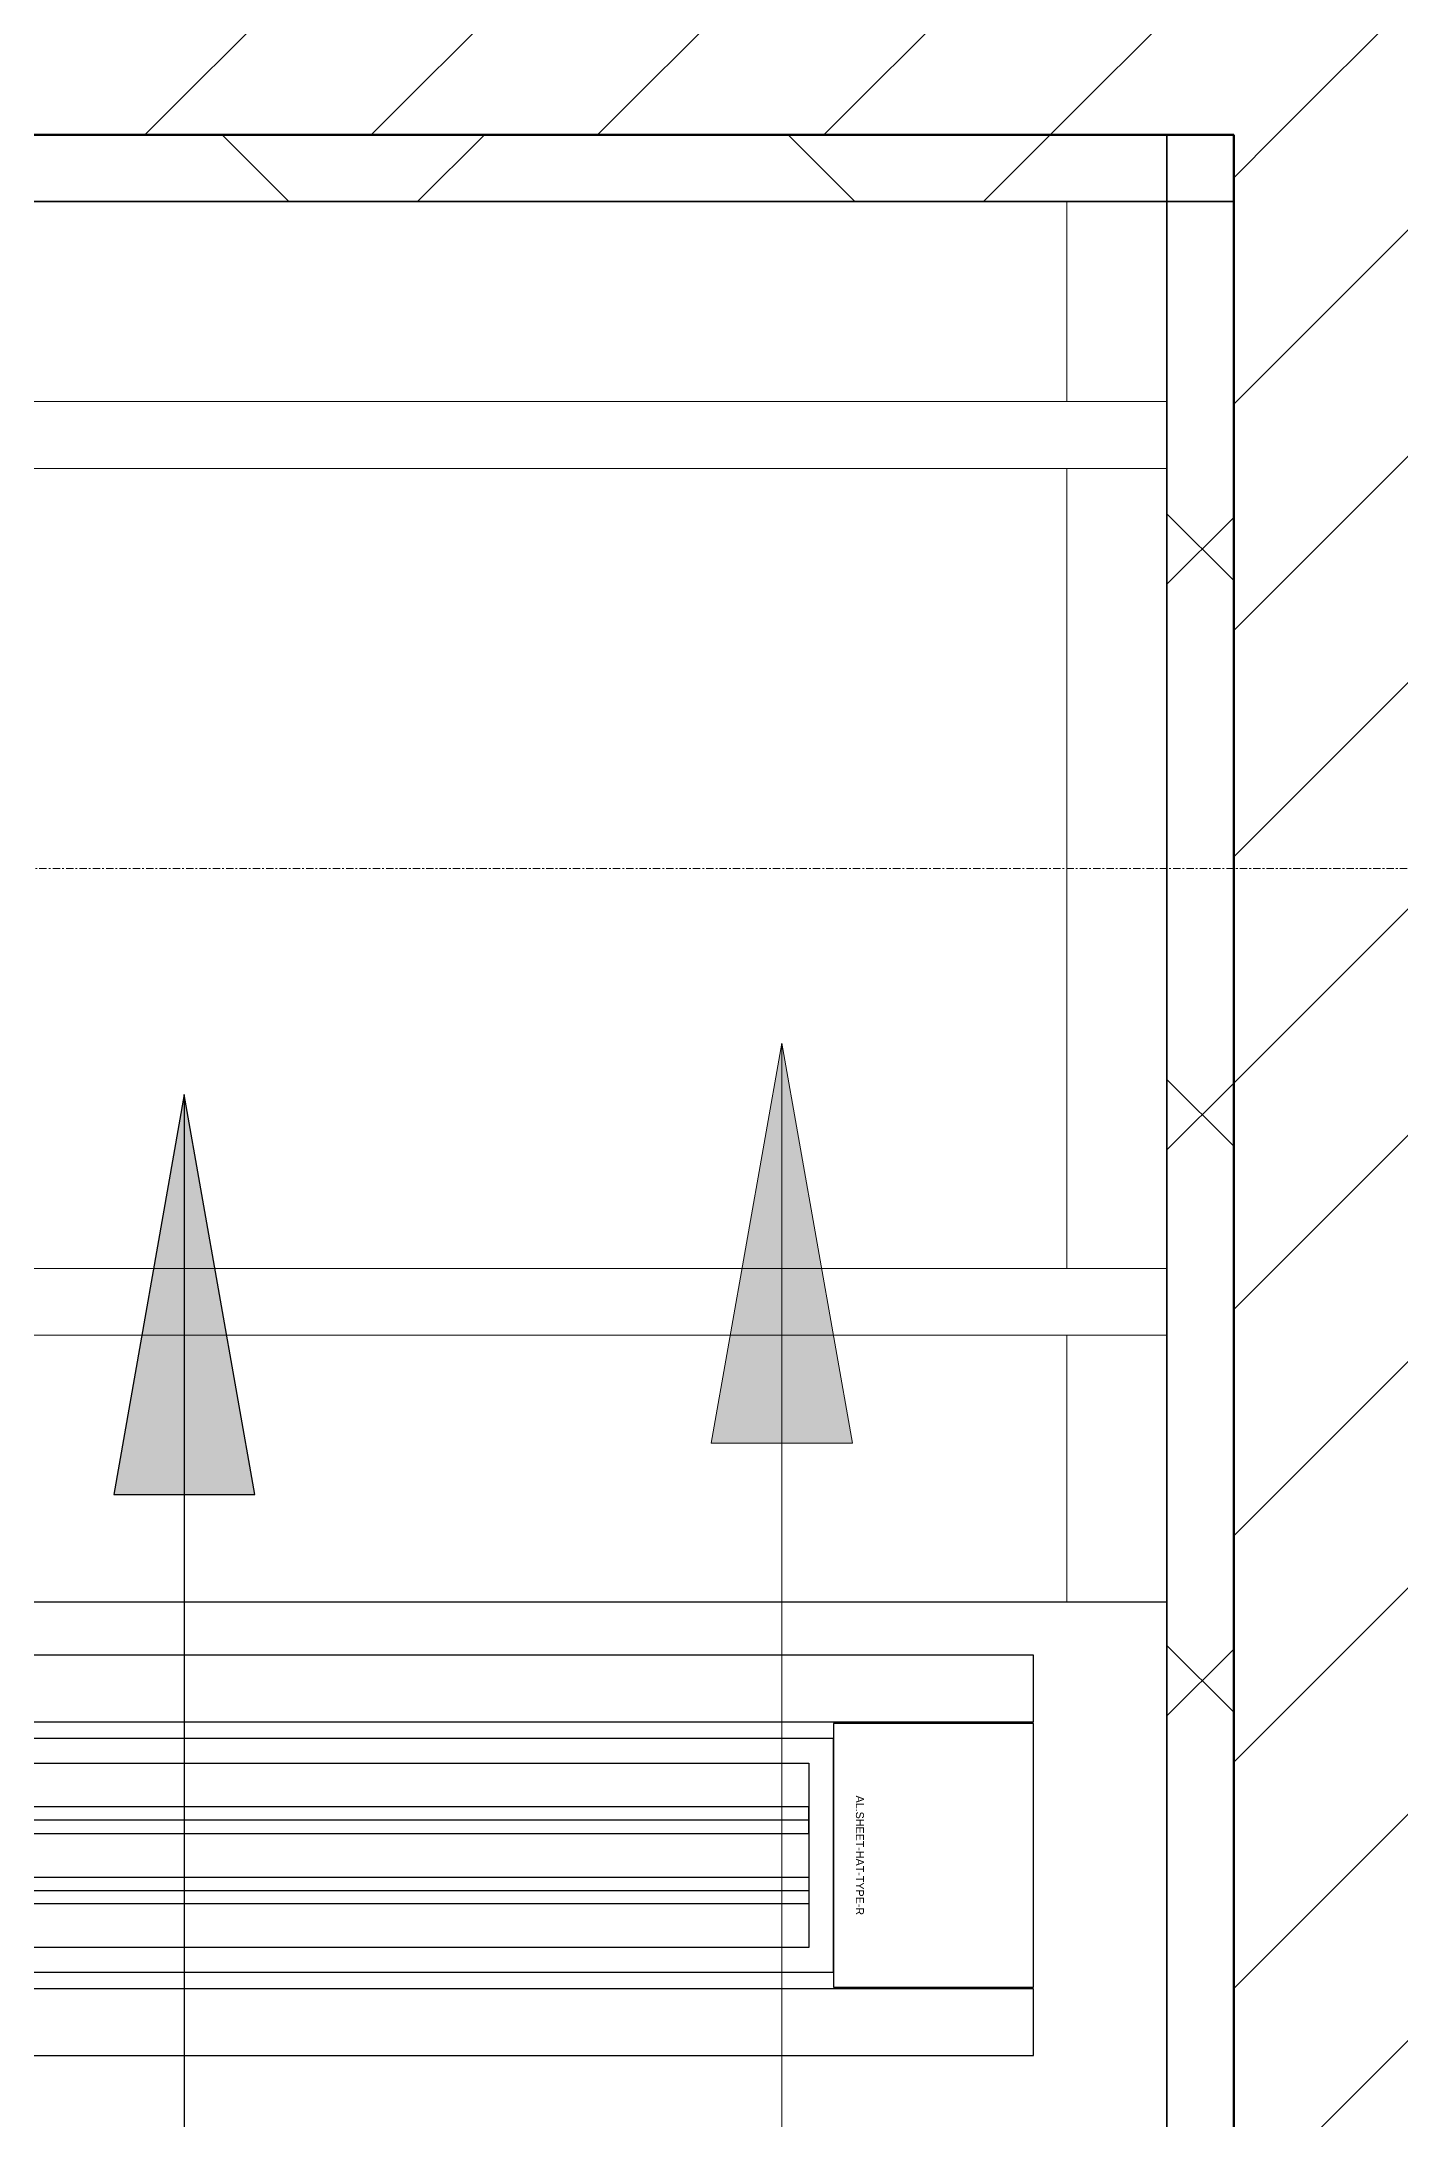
# Model space of a CAD drawing. Header units: millimetres. Extents: x -725999 to -647408, y -21008 to 19019.
# Drawn here: x -717876 to -716857, y 2641 to 4199 of the extents above; entities that cross this region are included whole.
import ezdxf
from ezdxf.enums import TextEntityAlignment as Align
from ezdxf.xclip import XClip

# ---------------------------------------------------------------- set-up
doc = ezdxf.new("R2010")
doc.units = ezdxf.units.MM
doc.header["$XCLIPFRAME"] = 0
doc.linetypes.add('DPA_Grid _ Level 100', pattern=[10, 5.5, -1.6, 1.3, -1.6])
for name, color, linetype in [('000 - WIPEOUT', 250, 'Continuous'), ('001 - ASCESSORIES', 251, 'Continuous'), ('008 - LIGHTING', 1, 'Continuous'), ('A04_TUBE SERIES', 2, 'Continuous'), ('A11_ALU.SOLID SHEET', 2, 'Continuous')]:
    doc.layers.add(name, color=color, linetype=linetype)
for name, color, linetype, lineweight in [('A-ANNO-NOTE', 3, 'Continuous', 25), ('A-GLAZ-CURT', 2, 'Continuous', 9), ('A-WALL', 5, 'Continuous', 35), ('A-WALL-FNSH', 2, 'Continuous', 35), ('A-WALL-PATT', 1, 'Continuous', 9), ('G-ANNO-TEXT', 3, 'Continuous', 9), ('S-GRID', 251, 'Continuous', 9)]:
    doc.layers.add(name, color=color, linetype=linetype, lineweight=lineweight)
pattern_1 = [(45, (0, 0), (-84.852814, 84.852814), [])]
pattern_2 = [(45, (0, 0), (-212.13203, 212.13203), []), (135, (0, 0), (-212.13203, -212.13203), [])]

# ---------------------------------------------------------------- blocks, each defined once
blk = doc.blocks.new('*U546')
blk.add_attdef('EXTR.OVL-LENGTH_', (-25, -59.1), '', height=5)
blk.add_wipeout([(-25, 0), (25, 0), (25, 67400), (-25, 67400)]).dxf.layer = '000 - WIPEOUT'
at = {"layer": 'A04_TUBE SERIES', "color": 0}
blk.add_lwpolyline([(-25, 0), (25, 0), (25, 67400), (-25, 67400)], close=True, dxfattribs=at)
blk = doc.blocks.new('*U289')
at = {"layer": '001 - ASCESSORIES', "color": 0, "linetype": 'ByBlock'}
blk.add_lwpolyline([(800, 87.5), (-800, 87.5), (-800, -87.5), (800, -87.5)], close=True, dxfattribs=at)
at = {"layer": '001 - ASCESSORIES', "linetype": 'ByBlock'}
for points in [[(-781.5, 69), (781.5, 69), (781.5, -69), (-781.5, -69)], [(781.5, 36.3), (-781.5, 36.3), (-781.5, 16.3), (781.5, 16.3)], [(-781.5, -16.3), (781.5, -16.3), (781.5, -36.3), (-781.5, -36.3)]]:
    blk.add_lwpolyline(points, close=True, dxfattribs=at)
for points in [[(781.5, 26.3), (-781.5, 26.3)], [(-781.5, -26.3), (781.5, -26.3)]]:
    blk.add_lwpolyline(points, dxfattribs=at)
blk = doc.blocks.new('*U547')
blk.add_attdef('EXTR.OVL-LENGTH_', (-25, -59.1), '', height=5)
blk.add_wipeout([(-25, 0), (25, 0), (25, 67400), (-25, 67400)]).dxf.layer = '000 - WIPEOUT'
at = {"layer": 'A04_TUBE SERIES', "color": 0}
blk.add_lwpolyline([(-25, 0), (25, 0), (25, 67400), (-25, 67400)], close=True, dxfattribs=at)
blk = doc.blocks.new('*U553')
at = {"layer": 'A11_ALU.SOLID SHEET', "color": 0}
blk.add_lwpolyline([(150, -98.8), (150, 98.8), (0, 98.8), (0, -98.8)], close=True, dxfattribs=at)
at = {"layer": 'Defpoints', "color": 250}
blk.add_point((0, 0), dxfattribs=at)
blk.add_text('AL.SHEET-HAT-TYPE-R', height=6, rotation=270, dxfattribs=at).set_placement((15, 0), align=Align.BOTTOM_CENTER)
blk = doc.blocks.new('*U647')
blk.add_lwpolyline([(-107450, -550), (27650, -550), (27650, -3480), (-107450, -3480)], close=True)
at = {"layer": '008 - LIGHTING'}
blk.add_blockref('*U289', (26600, -740), dxfattribs=at)
blk.add_blockref('*U289', (26600, -740), dxfattribs=at)
blk.add_blockref('*U289', (26600, -740), dxfattribs=at)
at = {"layer": 'A11_ALU.SOLID SHEET', "color": 1}
blk.add_blockref('*U553', (27400, -740), dxfattribs=at)
at = {"layer": 'A04_TUBE SERIES', "linetype": 'ByBlock', "rotation": 270}
for name, p in [('*U547', (-39850, -615)), ('*U546', (-39850, -865))]:
    blk.add_blockref(name, p, dxfattribs=at)
blk = doc.blocks.new('*U744')
at = {"layer": 'S-GRID', "linetype": 'DPA_Grid _ Level 100'}
blk.add_line((45315.1, 8120), (-27001, 8120), dxfattribs=at)
blk = doc.blocks.new('System Panel - DPA-AR_Metal Ceiling Rectangular Panel-V5-4283-01 ENLARGED LOWER PLATFORM LEVEL - REFLECTED CEILING PLAN - SHEET 4')
at = {"layer": 'A-GLAZ-CURT'}
for p, q in [((-719507.4, 4079), (-721907.4, 4079)), ((-721907.4, 4079), (-719507.4, 4079)), ((-719507.4, 3929), (-719507.4, 4079)), ((-719507.4, 4079), (-719507.4, 3929)), ((-721907.4, 3929), (-719507.4, 3929)), ((-719507.4, 3929), (-721907.4, 3929))]:
    blk.add_line(p, q, dxfattribs=at)
blk = doc.blocks.new('System Panel - DPA-AR_Metal Ceiling Rectangular Panel-13144021-4283-01 ENLARGED LOWER PLATFORM LEVEL - REFLECTED CEILING PLAN - SHEET 4')
at = {"layer": 'A-GLAZ-CURT'}
for p, q in [((-717032.4, 4079), (-717107.4, 4079)), ((-717107.4, 4079), (-717107.4, 3929)), ((-717107.4, 3929), (-717107.4, 4079)), ((-717107.4, 4079), (-717032.4, 4079)), ((-717032.4, 3929), (-717032.4, 4079)), ((-717032.4, 4079), (-717032.4, 3929)), ((-717107.4, 3929), (-717032.4, 3929)), ((-717032.4, 3929), (-717107.4, 3929))]:
    blk.add_line(p, q, dxfattribs=at)
blk = doc.blocks.new('System Panel - DPA-AR_Metal Ceiling Rectangular Panel-V6-4283-01 ENLARGED LOWER PLATFORM LEVEL - REFLECTED CEILING PLAN - SHEET 4')
at = {"layer": 'A-GLAZ-CURT'}
for p, q in [((-719507.4, 3879), (-721907.4, 3879)), ((-721907.4, 3879), (-719507.4, 3879)), ((-719507.4, 3279), (-719507.4, 3879)), ((-719507.4, 3879), (-719507.4, 3279)), ((-721907.4, 3279), (-719507.4, 3279)), ((-719507.4, 3279), (-721907.4, 3279))]:
    blk.add_line(p, q, dxfattribs=at)
blk = doc.blocks.new('System Panel - DPA-AR_Metal Ceiling Rectangular Panel-13144089-4283-01 ENLARGED LOWER PLATFORM LEVEL - REFLECTED CEILING PLAN - SHEET 4')
at = {"layer": 'A-GLAZ-CURT'}
for p, q in [((-717032.4, 3879), (-717107.4, 3879)), ((-717107.4, 3879), (-717107.4, 3279)), ((-717107.4, 3279), (-717107.4, 3879)), ((-717107.4, 3879), (-717032.4, 3879)), ((-717032.4, 3279), (-717032.4, 3879)), ((-717032.4, 3879), (-717032.4, 3279)), ((-717107.4, 3279), (-717032.4, 3279)), ((-717032.4, 3279), (-717107.4, 3279))]:
    blk.add_line(p, q, dxfattribs=at)
blk = doc.blocks.new('System Panel - DPA-AR_Metal Ceiling Rectangular Panel-V7-4283-01 ENLARGED LOWER PLATFORM LEVEL - REFLECTED CEILING PLAN - SHEET 4')
at = {"layer": 'A-GLAZ-CURT'}
for p, q in [((-719507.4, 3229), (-721907.4, 3229)), ((-721907.4, 3229), (-719507.4, 3229)), ((-719507.4, 3029), (-719507.4, 3229)), ((-719507.4, 3229), (-719507.4, 3029)), ((-721907.4, 3029), (-719507.4, 3029)), ((-719507.4, 3029), (-721907.4, 3029))]:
    blk.add_line(p, q, dxfattribs=at)
blk = doc.blocks.new('System Panel - DPA-AR_Metal Ceiling Rectangular Panel-16621161-4283-01 ENLARGED LOWER PLATFORM LEVEL - REFLECTED CEILING PLAN - SHEET 4')
at = {"layer": 'A-GLAZ-CURT'}
for p, q in [((-717032.4, 3229), (-717107.4, 3229)), ((-717107.4, 3229), (-717107.4, 3029)), ((-717107.4, 3029), (-717107.4, 3229)), ((-717107.4, 3229), (-717032.4, 3229)), ((-717032.4, 3029), (-717032.4, 3229)), ((-717032.4, 3229), (-717032.4, 3029)), ((-717107.4, 3029), (-717032.4, 3029)), ((-717032.4, 3029), (-717107.4, 3029))]:
    blk.add_line(p, q, dxfattribs=at)
blk = doc.blocks.new('*U651')
at = {"layer": 'A-GLAZ-CURT'}
for name, p in [('System Panel - DPA-AR_Metal Ceiling Rectangular Panel-V5-4283-01 ENLARGED LOWER PLATFORM LEVEL - REFLECTED CEILING PLAN - SHEET 4', (700037.4, 4541)), ('System Panel - DPA-AR_Metal Ceiling Rectangular Panel-13144021-4283-01 ENLARGED LOWER PLATFORM LEVEL - REFLECTED CEILING PLAN - SHEET 4', (697637.4, 4541)), ('System Panel - DPA-AR_Metal Ceiling Rectangular Panel-V6-4283-01 ENLARGED LOWER PLATFORM LEVEL - REFLECTED CEILING PLAN - SHEET 4', (700037.4, 4541)), ('System Panel - DPA-AR_Metal Ceiling Rectangular Panel-13144089-4283-01 ENLARGED LOWER PLATFORM LEVEL - REFLECTED CEILING PLAN - SHEET 4', (697637.4, 4541)), ('System Panel - DPA-AR_Metal Ceiling Rectangular Panel-V7-4283-01 ENLARGED LOWER PLATFORM LEVEL - REFLECTED CEILING PLAN - SHEET 4', (700037.4, 4541)), ('System Panel - DPA-AR_Metal Ceiling Rectangular Panel-16621161-4283-01 ENLARGED LOWER PLATFORM LEVEL - REFLECTED CEILING PLAN - SHEET 4', (697637.4, 4541))]:
    blk.add_blockref(name, p, dxfattribs=at)

msp = doc.modelspace()

# ---------------------------------------------------------------- hatches: boundary and pattern name
at = {"layer": 'A-WALL-PATT', "lineweight": 9}
h = msp.add_hatch(dxfattribs=at)
h.set_pattern_fill('FP_2', color=256, style=0, pattern_type=2)
h.set_pattern_definition(pattern_1)
h.paths.add_polyline_path([(-716982.4, -251), (-716782.4, -251), (-716782.4, 99), (-716932.4, 99), (-716932.4, -56), (-716982.4, -56), (-716982.4, -232.8)])
h.paths.add_polyline_path([(-716982.4, 1279), (-716782.4, 1279), (-716782.4, 4129), (-716982.4, 4129), (-716982.4, 3752.5)])

# ---------------------------------------------------------------- linework, layer by layer
at = {"layer": 'A-WALL', "color": 7, "lineweight": 70}
for p, q in [((-716982.4, 1279), (-716982.4, 4129)), ((-716982.4, 4129), (-716982.4, 1279))]:
    msp.add_line(p, q, dxfattribs=at)
at = {"layer": 'A-WALL-FNSH', "color": 250}
msp.add_line((-716982.4, 4129), (-716982.4, 4079), dxfattribs=at)

# ---------------------------------------------------------------- block references
ref = msp.add_blockref('*U647', (-744682.4, 3579))
XClip(ref).set_block_clipping_path([(22516.8245944298, -23611.999870506), (95859.307995774, 7199.9972603895)])

# ---------------------------------------------------------------- next in the draw order: hatches: boundary and pattern name
at = {"layer": 'A-ANNO-NOTE'}
msp.add_hatch(color=256, dxfattribs=at).paths.add_polyline_path([(-717769.1, 3409.5), (-717822, 3109.5), (-717716.2, 3109.5)])
at = {"layer": 'A-WALL-PATT', "lineweight": 9}
h = msp.add_hatch(dxfattribs=at)
h.set_pattern_fill('FP_2', color=256, style=0, pattern_type=2)
h.set_pattern_definition(pattern_1)
h.paths.add_polyline_path([(-715752.4, 4129), (-715752.4, 4269), (-722165.5, 4269), (-722165.5, 4129), (-716782.4, 4129)])
h = msp.add_hatch(dxfattribs=at)
h.set_pattern_fill('FP_4', color=256, style=0, pattern_type=2)
h.set_pattern_definition(pattern_2)
h.paths.add_polyline_path([(-716982.4, 4079), (-716982.4, 4129), (-722165.5, 4129), (-722165.5, 4079), (-717792.4, 4079)])
h = msp.add_hatch(dxfattribs=at)
h.set_pattern_fill('FP_4', color=256, style=0, pattern_type=2)
h.set_pattern_definition(pattern_2)
h.paths.add_polyline_path([(-717032.4, 99), (-717007.4, 99.3), (-717007.7, 149), (-717032.4, 149), (-717032.4, 99.3)])
h.paths.add_polyline_path([(-717017.4, 129), (-717022.4, 130.4), (-717027, 136.4), (-717026, 144), (-717020, 148.7), (-717017.4, 149), (-717010.3, 146.1), (-717007.4, 139), (-717010.3, 131.9), (-717014.1, 130.4)])
h.paths.add_polyline_path([(-717032.4, 1229), (-717007.4, 1229), (-717007.4, 1279), (-716982.4, 1279), (-716982.4, 4129), (-717032.4, 4129), (-717032.4, 3752.5)])
at = {"layer": 'G-ANNO-TEXT'}
msp.add_hatch(color=7, dxfattribs=at).paths.add_polyline_path([(-717321.1, 3448.1), (-717374, 3148.1), (-717268.2, 3148.1)])

# ---------------------------------------------------------------- next in the draw order: linework, layer by layer
at = {"layer": 'A-ANNO-NOTE'}
for p, q in [((-717769.1, 3409.5), (-717822, 3109.5)), ((-717716.2, 3109.5), (-717769.1, 3409.5)), ((-717769.1, 3409.5), (-717769.1, -3245)), ((-717822, 3109.5), (-717716.2, 3109.5))]:
    msp.add_line(p, q, dxfattribs=at)
at = {"layer": 'A-WALL', "color": 7, "lineweight": 70}
for q in [(-722165.5, 4129), (-716982.4, 4129)]:
    msp.add_line((-717032.4, 4129), q, dxfattribs=at)
at = {"layer": 'A-WALL-FNSH', "color": 250}
for p, q in [((-722165.5, 4129), (-716982.4, 4129)), ((-717032.4, 1229), (-717032.4, 4129)), ((-716982.4, 4079), (-722165.5, 4079))]:
    msp.add_line(p, q, dxfattribs=at)
at = {"layer": 'G-ANNO-TEXT', "color": 10}
for p, q in [((-717321.1, 3448.1), (-717374, 3148.1)), ((-717268.2, 3148.1), (-717321.1, 3448.1)), ((-717321.1, 3448.1), (-717321.1, -2338.1)), ((-717374, 3148.1), (-717268.2, 3148.1))]:
    msp.add_line(p, q, dxfattribs=at)

# ---------------------------------------------------------------- next in the draw order: block references
for name in ['*U744', '*U651']:
    msp.add_blockref(name, (-697637.4, -4541))

doc.saveas('drawing.dxf')
